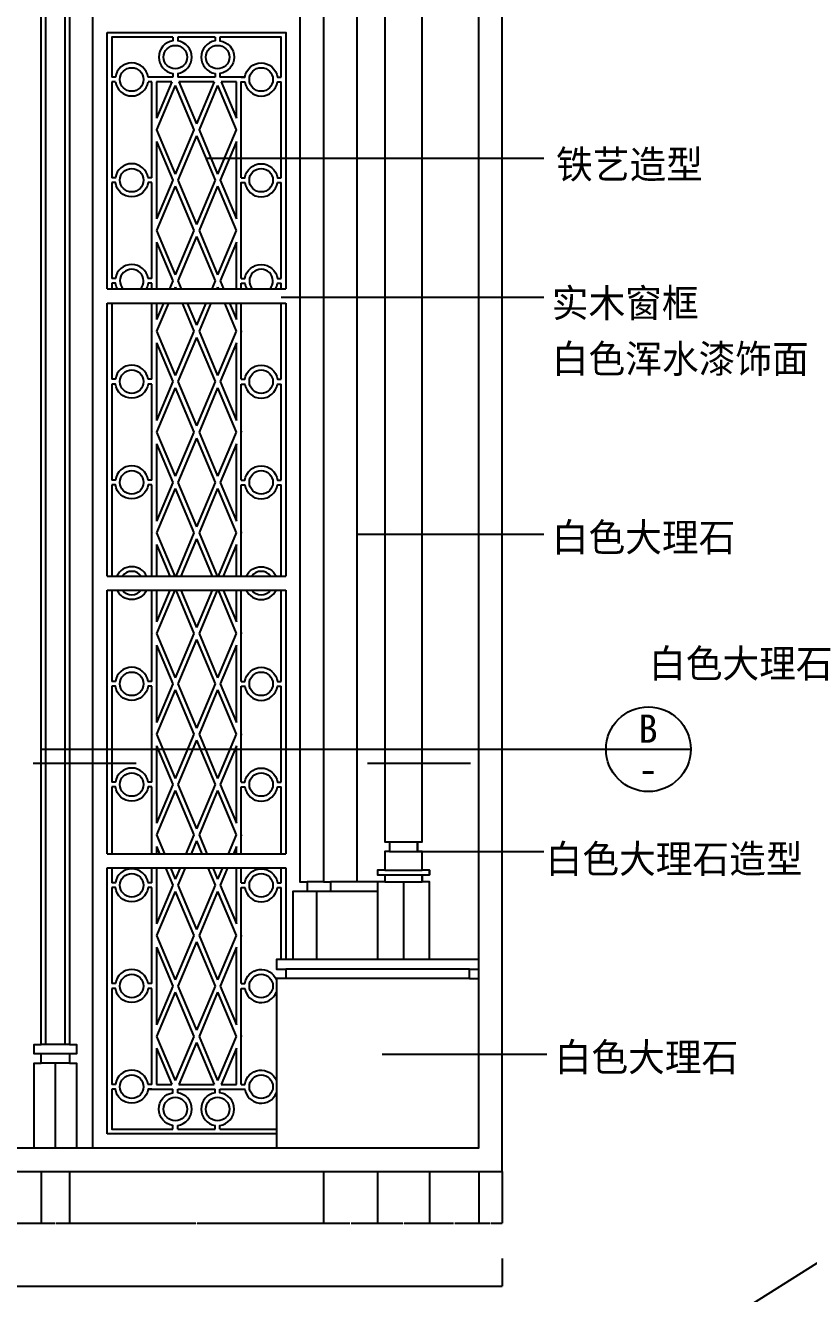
# Model space of a CAD drawing. Header units: metres. Extents: x 53 to 5323, y 88 to 7028.
# Drawn here: x 1851 to 3515, y 2441 to 5135 of the extents above; entities that cross this region are included whole.
import ezdxf

# ---------------------------------------------------------------- set-up
doc = ezdxf.new("R2010")
doc.units = ezdxf.units.M
for name, color, linetype in [('3', 3, 'Continuous'), ('4', 4, 'Continuous'), ('7', 7, 'Continuous'), ('DIM', 3, 'Continuous'), ('TEXT', 3, 'Continuous')]:
    doc.layers.add(name, color=color, linetype=linetype)
doc.dimstyles.get("Standard").update_dxf_attribs({"dimtxt": 2.5, "dimasz": 2.5, "dimexe": 1.25, "dimexo": 0.625, "dimtad": 1, "dimcen": 2.5, "dimazin": 3, "dimtfac": 1, "dimtmove": 0, "dimatfit": 3})

# ---------------------------------------------------------------- blocks, each defined once
blk = doc.blocks.new('*D17')
for p, q in [((364.3, 2515.65), (364.3, 2457.09)), ((2864.3, 2515.65), (2864.3, 2457.09)), ((364.55, 2457.09), (1612.3, 2457.09)), ((1616.3, 2457.09), (2864.05, 2457.09))]:
    blk.add_line(p, q)
at = {"layer": 'Defpoints'}
for p in [(364.3, 2515.65), (2864.3, 2515.65), (364.3, 2457.09)]:
    blk.add_point(p, dxfattribs=at)
at = {"layer": 'DIM', "insert": (1614.3, 2457.09), "char_height": 1, "attachment_point": 5}
blk.add_mtext('2500', dxfattribs=at)
blk = doc.blocks.new('*D20')
for p, q in [((1944.3, 2700.48), (1944.3, 2590.65)), ((2484.3, 2700.48), (2484.3, 2590.65)), ((1944.55, 2590.65), (2212.8, 2590.65)), ((2215.8, 2590.65), (2484.05, 2590.65))]:
    blk.add_line(p, q)
at = {"layer": 'Defpoints'}
for p in [(1944.3, 2700.48), (2484.3, 2700.48), (1944.3, 2590.65)]:
    blk.add_point(p, dxfattribs=at)
at = {"layer": 'DIM', "insert": (2214.3, 2590.65), "char_height": 1, "attachment_point": 5}
blk.add_mtext('540', dxfattribs=at)
blk = doc.blocks.new('*D36')
for p, q in [((1344.3, 2700.48), (1344.3, 2590.65)), ((1884.3, 2700.48), (1884.3, 2590.65)), ((1344.55, 2590.65), (1612.8, 2590.65)), ((1615.8, 2590.65), (1884.05, 2590.65))]:
    blk.add_line(p, q)
at = {"layer": 'Defpoints'}
for p in [(1344.3, 2700.48), (1884.3, 2700.48), (1344.3, 2590.65)]:
    blk.add_point(p, dxfattribs=at)
at = {"layer": 'DIM', "insert": (1614.3, 2590.65), "char_height": 1, "attachment_point": 5}
blk.add_mtext('540', dxfattribs=at)
blk = doc.blocks.new('*D41')
for p, q in [((1884.3, 2700.48), (1884.3, 2590.65)), ((1944.3, 2700.48), (1944.3, 2590.65)), ((1884.55, 2590.65), (1913.3, 2590.65)), ((1915.3, 2590.65), (1944.05, 2590.65))]:
    blk.add_line(p, q)
at = {"layer": 'Defpoints'}
for p in [(1884.3, 2700.48), (1944.3, 2700.48), (1884.3, 2590.65)]:
    blk.add_point(p, dxfattribs=at)
at = {"layer": 'DIM', "insert": (1914.3, 2590.65), "char_height": 1, "attachment_point": 5}
blk.add_mtext('60', dxfattribs=at)
blk = doc.blocks.new('*D59')
for p, q in [((2814.3, 2700.48), (2814.3, 2590.65)), ((2864.3, 2700.48), (2864.3, 2590.65)), ((2814.55, 2590.65), (2838.3, 2590.65)), ((2840.3, 2590.65), (2864.05, 2590.65))]:
    blk.add_line(p, q)
at = {"layer": 'Defpoints'}
for p in [(2814.3, 2700.48), (2864.3, 2700.48), (2814.3, 2590.65)]:
    blk.add_point(p, dxfattribs=at)
at = {"layer": 'DIM', "insert": (2839.3, 2590.65), "char_height": 1, "attachment_point": 5}
blk.add_mtext('50', dxfattribs=at)
blk = doc.blocks.new('*D60')
for p, q in [((2709.3, 2700.48), (2709.3, 2590.65)), ((2814.3, 2700.48), (2814.3, 2590.65)), ((2709.55, 2590.65), (2760.3, 2590.65)), ((2763.3, 2590.65), (2814.05, 2590.65))]:
    blk.add_line(p, q)
at = {"layer": 'Defpoints'}
for p in [(2709.3, 2700.48), (2814.3, 2700.48), (2709.3, 2590.65)]:
    blk.add_point(p, dxfattribs=at)
at = {"layer": 'DIM', "insert": (2761.8, 2590.65), "char_height": 1, "attachment_point": 5}
blk.add_mtext('105', dxfattribs=at)
blk = doc.blocks.new('*D61')
for p, q in [((2484.3, 2700.48), (2484.3, 2590.65)), ((2599.3, 2700.48), (2599.3, 2590.65)), ((2484.55, 2590.65), (2540.3, 2590.65)), ((2543.3, 2590.65), (2599.05, 2590.65))]:
    blk.add_line(p, q)
at = {"layer": 'Defpoints'}
for p in [(2484.3, 2700.48), (2599.3, 2700.48), (2484.3, 2590.65)]:
    blk.add_point(p, dxfattribs=at)
at = {"layer": 'DIM', "insert": (2541.8, 2590.65), "char_height": 1, "attachment_point": 5}
blk.add_mtext('115', dxfattribs=at)
blk = doc.blocks.new('*D62')
for p, q in [((2599.3, 2700.48), (2599.3, 2590.65)), ((2709.3, 2700.48), (2709.3, 2590.65)), ((2599.55, 2590.65), (2652.8, 2590.65)), ((2655.8, 2590.65), (2709.05, 2590.65))]:
    blk.add_line(p, q)
at = {"layer": 'Defpoints'}
for p in [(2599.3, 2700.48), (2709.3, 2700.48), (2599.3, 2590.65)]:
    blk.add_point(p, dxfattribs=at)
at = {"layer": 'DIM', "insert": (2654.3, 2590.65), "char_height": 1, "attachment_point": 5}
blk.add_mtext('110', dxfattribs=at)

msp = doc.modelspace()

# ---------------------------------------------------------------- linework, layer by layer
at = {"layer": '3'}
for p, q in [((2174.39, 5110.48), (2174.39, 5102.62)), ((2254.21, 5110.48), (2254.21, 5102.62)), ((2042.16, 5015.48), (2034.3, 5015.48)), ((2119.3, 5015.48), (2111.44, 5015.48)), ((2164.39, 5025.48), (2119.3, 5025.48)), ((2119.3, 4811.48), (2119.3, 5015.48)), ((2161.77, 5015.48), (2129.3, 5015.48)), ((2129.3, 5015.48), (2129.3, 4938.27)), ((2174.39, 5033.34), (2174.39, 5025.48)), ((2254.21, 5025.48), (2174.39, 5025.48)), ((2251.77, 5015.48), (2176.83, 5015.48)), ((2254.21, 5033.34), (2254.21, 5025.48)), ((2317.16, 5025.48), (2264.21, 5025.48)), ((2299.3, 5015.48), (2266.83, 5015.48)), ((2299.3, 4938.27), (2299.3, 5015.48)), ((2129.3, 4888.69), (2129.3, 4724.27)), ((2214.3, 4900.58), (2174.73, 4806.48)), ((2214.3, 4900.58), (2253.88, 4806.48)), ((2299.3, 4724.27), (2299.3, 4888.69)), ((2174.73, 4806.48), (2214.3, 4712.38)), ((2253.88, 4806.48), (2214.3, 4712.38)), ((2169.3, 4793.58), (2129.73, 4699.48)), ((2169.3, 4793.58), (2208.88, 4699.48)), ((2259.3, 4793.58), (2219.73, 4699.48)), ((2259.3, 4793.58), (2298.88, 4699.48)), ((2129.73, 4699.48), (2169.3, 4605.38)), ((2208.88, 4699.48), (2169.3, 4605.38)), ((2219.73, 4699.48), (2259.3, 4605.38)), ((2298.88, 4699.48), (2259.3, 4605.38)), ((2129.3, 4674.69), (2129.3, 4575.48)), ((2129.3, 4674.69), (2163.88, 4592.48)), ((2214.3, 4686.58), (2174.73, 4592.48)), ((2214.3, 4686.58), (2253.88, 4592.48)), ((2299.3, 4674.69), (2264.73, 4592.48)), ((2299.3, 4575.48), (2299.3, 4674.69)), ((2163.88, 4592.48), (2156.73, 4575.48)), ((2174.73, 4592.48), (2181.88, 4575.48)), ((2253.88, 4592.48), (2246.73, 4575.48)), ((2264.73, 4592.48), (2271.88, 4575.48)), ((2169.3, 4579.58), (2167.58, 4575.48)), ((2169.3, 4579.58), (2171.03, 4575.48)), ((2259.3, 4579.58), (2257.58, 4575.48)), ((2259.3, 4579.58), (2261.03, 4575.48)), ((2129.3, 4545.48), (2129.3, 4510.27)), ((2144.11, 4545.48), (2129.3, 4510.27)), ((2154.96, 4545.48), (2129.73, 4485.48)), ((2183.64, 4545.48), (2208.88, 4485.48)), ((2194.49, 4545.48), (2214.3, 4498.38)), ((2234.11, 4545.48), (2214.3, 4498.38)), ((2244.96, 4545.48), (2219.73, 4485.48)), ((2273.64, 4545.48), (2298.88, 4485.48)), ((2284.49, 4545.48), (2299.3, 4510.27)), ((2299.3, 4510.27), (2299.3, 4545.48)), ((2119.3, 4486.49), (2118.88, 4485.48)), ((2118.88, 4485.48), (2119.3, 4484.47)), ((2129.73, 4485.48), (2169.3, 4391.38)), ((2208.88, 4485.48), (2169.3, 4391.38)), ((2219.73, 4485.48), (2259.3, 4391.38)), ((2298.88, 4485.48), (2259.3, 4391.38)), ((2309.3, 4486.49), (2309.73, 4485.48)), ((2309.73, 4485.48), (2309.3, 4484.47)), ((2129.3, 4460.69), (2163.88, 4378.48)), ((2129.3, 4460.69), (2129.3, 4296.27)), ((2214.3, 4472.58), (2174.73, 4378.48)), ((2214.3, 4472.58), (2253.88, 4378.48)), ((2299.3, 4460.69), (2264.73, 4378.48)), ((2299.3, 4296.27), (2299.3, 4460.69)), ((2163.88, 4378.48), (2129.3, 4296.27)), ((2169.3, 4365.58), (2129.73, 4271.48)), ((2169.3, 4365.58), (2208.88, 4271.48)), ((2174.73, 4378.48), (2214.3, 4284.38)), ((2253.88, 4378.48), (2214.3, 4284.38)), ((2259.3, 4365.58), (2219.73, 4271.48)), ((2259.3, 4365.58), (2298.88, 4271.48)), ((2264.73, 4378.48), (2299.3, 4296.27)), ((2119.3, 4272.49), (2118.88, 4271.48)), ((2118.88, 4271.48), (2119.3, 4270.47)), ((2129.73, 4271.48), (2169.3, 4177.38)), ((2208.88, 4271.48), (2169.3, 4177.38)), ((2214.3, 4258.58), (2174.73, 4164.48)), ((2214.3, 4258.58), (2253.88, 4164.48)), ((2219.73, 4271.48), (2259.3, 4177.38)), ((2298.88, 4271.48), (2259.3, 4177.38)), ((2309.3, 4272.49), (2309.73, 4271.48)), ((2309.73, 4271.48), (2309.3, 4270.47)), ((2129.3, 4246.69), (2163.88, 4164.48)), ((2129.3, 4246.69), (2129.3, 4082.27)), ((2299.3, 4246.69), (2264.73, 4164.48)), ((2299.3, 4082.27), (2299.3, 4246.69)), ((2163.88, 4164.48), (2129.3, 4082.27)), ((2169.3, 4151.58), (2129.73, 4057.48)), ((2169.3, 4151.58), (2208.88, 4057.48)), ((2174.73, 4164.48), (2214.3, 4070.38)), ((2253.88, 4164.48), (2214.3, 4070.38)), ((2259.3, 4151.58), (2219.73, 4057.48)), ((2259.3, 4151.58), (2298.88, 4057.48)), ((2264.73, 4164.48), (2299.3, 4082.27)), ((2119.3, 4058.49), (2118.88, 4057.48)), ((2118.88, 4057.48), (2119.3, 4056.47)), ((2129.73, 4057.48), (2168.42, 3965.48)), ((2208.88, 4057.48), (2170.19, 3965.48)), ((2214.3, 4044.58), (2181.03, 3965.48)), ((2214.3, 4044.58), (2247.57, 3965.48)), ((2219.73, 4057.48), (2258.42, 3965.48)), ((2298.88, 4057.48), (2260.19, 3965.48)), ((2309.3, 4058.49), (2309.73, 4057.48)), ((2309.73, 4057.48), (2309.3, 4056.47)), ((2129.3, 4032.69), (2157.57, 3965.48)), ((2129.3, 4032.69), (2129.3, 3965.48)), ((2299.3, 4032.69), (2271.03, 3965.48)), ((2299.3, 3965.48), (2299.3, 4032.69)), ((2129.3, 3935.48), (2129.3, 3868.27)), ((2157.57, 3935.48), (2129.3, 3868.27)), ((2168.42, 3935.48), (2129.73, 3843.48)), ((2170.19, 3935.48), (2208.88, 3843.48)), ((2181.03, 3935.48), (2214.3, 3856.38)), ((2247.57, 3935.48), (2214.3, 3856.38)), ((2258.42, 3935.48), (2219.73, 3843.48)), ((2260.19, 3935.48), (2298.88, 3843.48)), ((2271.03, 3935.48), (2299.3, 3868.27)), ((2299.3, 3868.27), (2299.3, 3935.48)), ((2119.3, 3844.49), (2118.88, 3843.48)), ((2118.88, 3843.48), (2119.3, 3842.47)), ((2129.73, 3843.48), (2169.3, 3749.38)), ((2208.88, 3843.48), (2169.3, 3749.38)), ((2214.3, 3830.58), (2174.73, 3736.48)), ((2214.3, 3830.58), (2253.88, 3736.48)), ((2219.73, 3843.48), (2259.3, 3749.38)), ((2298.88, 3843.48), (2259.3, 3749.38)), ((2309.3, 3844.49), (2309.73, 3843.48)), ((2309.73, 3843.48), (2309.3, 3842.47)), ((2129.3, 3818.69), (2163.88, 3736.48)), ((2129.3, 3818.69), (2129.3, 3654.27)), ((2299.3, 3818.69), (2264.73, 3736.48)), ((2299.3, 3654.27), (2299.3, 3818.69)), ((2163.88, 3736.48), (2129.3, 3654.27)), ((2169.3, 3723.58), (2129.73, 3629.48)), ((2169.3, 3723.58), (2208.88, 3629.48)), ((2174.73, 3736.48), (2214.3, 3642.38)), ((2253.88, 3736.48), (2214.3, 3642.38)), ((2259.3, 3723.58), (2219.73, 3629.48)), ((2259.3, 3723.58), (2298.88, 3629.48)), ((2264.73, 3736.48), (2299.3, 3654.27)), ((2119.3, 3630.49), (2118.88, 3629.48)), ((2118.88, 3629.48), (2119.3, 3628.47)), ((2129.73, 3629.48), (2169.3, 3535.38)), ((2208.88, 3629.48), (2169.3, 3535.38)), ((2214.3, 3616.58), (2174.73, 3522.48)), ((2214.3, 3616.58), (2253.88, 3522.48)), ((2219.73, 3629.48), (2259.3, 3535.38)), ((2298.88, 3629.48), (2259.3, 3535.38)), ((2309.3, 3630.49), (2309.73, 3629.48)), ((2309.73, 3629.48), (2309.3, 3628.47)), ((2129.3, 3604.69), (2163.88, 3522.48)), ((2129.3, 3604.69), (2129.3, 3440.27)), ((2299.3, 3604.69), (2264.73, 3522.48)), ((2299.3, 3440.27), (2299.3, 3604.69)), ((2163.88, 3522.48), (2129.3, 3440.27)), ((2169.3, 3509.58), (2129.73, 3415.48)), ((2169.3, 3509.58), (2208.88, 3415.48)), ((2174.73, 3522.48), (2214.3, 3428.38)), ((2253.88, 3522.48), (2214.3, 3428.38)), ((2259.3, 3509.58), (2219.73, 3415.48)), ((2259.3, 3509.58), (2298.88, 3415.48)), ((2264.73, 3522.48), (2299.3, 3440.27)), ((2129.73, 3415.48), (2146.55, 3375.48)), ((2208.88, 3415.48), (2192.05, 3375.48)), ((2214.3, 3402.58), (2202.9, 3375.48)), ((2214.3, 3402.58), (2225.7, 3375.48)), ((2219.73, 3415.48), (2236.55, 3375.48)), ((2298.88, 3415.48), (2282.05, 3375.48)), ((2309.3, 3416.49), (2309.73, 3415.48)), ((2309.73, 3415.48), (2309.3, 3414.47)), ((2624.3, 3400.48), (2684.3, 3400.48)), ((2684.3, 3400.48), (2684.3, 3380.48)), ((2129.3, 3390.69), (2135.7, 3375.48)), ((2129.3, 3390.69), (2129.3, 3375.48)), ((2299.3, 3390.69), (2292.9, 3375.48)), ((2299.3, 3375.48), (2299.3, 3390.69)), ((2624.3, 3380.48), (2684.3, 3380.48)), ((2129.3, 3345.48), (2129.3, 3226.27)), ((2148.32, 3345.48), (2163.88, 3308.48)), ((2159.16, 3345.48), (2169.3, 3321.38)), ((2179.44, 3345.48), (2169.3, 3321.38)), ((2190.29, 3345.48), (2174.73, 3308.48)), ((2238.32, 3345.48), (2253.88, 3308.48)), ((2249.16, 3345.48), (2259.3, 3321.38)), ((2269.44, 3345.48), (2259.3, 3321.38)), ((2280.29, 3345.48), (2264.73, 3308.48)), ((2299.3, 3226.27), (2299.3, 3345.48)), ((2484.3, 3315.48), (2449.3, 3315.48)), ((2599.3, 3315.48), (2499.3, 3315.48)), ((2614.3, 3340.48), (2694.3, 3340.48)), ((2614.3, 3330.48), (2694.3, 3330.48)), ((2614.3, 3315.48), (2694.3, 3315.48)), ((2654.3, 3315.48), (2654.3, 3150.48)), ((2694.3, 3330.48), (2694.3, 3315.48)), ((2709.3, 3340.48), (2709.3, 3330.48)), ((2163.88, 3308.48), (2129.3, 3226.27)), ((2169.3, 3295.58), (2129.73, 3201.48)), ((2169.3, 3295.58), (2208.88, 3201.48)), ((2174.73, 3308.48), (2214.3, 3214.38)), ((2253.88, 3308.48), (2214.3, 3214.38)), ((2259.3, 3295.58), (2219.73, 3201.48)), ((2259.3, 3295.58), (2298.88, 3201.48)), ((2264.73, 3308.48), (2299.3, 3226.27)), ((2469.3, 3295.48), (2449.3, 3295.48)), ((2599.3, 3295.48), (2499.3, 3295.48)), ((2129.73, 3201.48), (2169.3, 3107.38)), ((2208.88, 3201.48), (2169.3, 3107.38)), ((2214.3, 3188.58), (2174.73, 3094.48)), ((2214.3, 3188.58), (2253.88, 3094.48)), ((2219.73, 3201.48), (2259.3, 3107.38)), ((2298.88, 3201.48), (2259.3, 3107.38)), ((2309.3, 3202.49), (2309.73, 3201.48)), ((2309.73, 3201.48), (2309.3, 3200.47)), ((2129.3, 3176.69), (2163.88, 3094.48)), ((2129.3, 3176.69), (2129.3, 3012.27)), ((2299.3, 3176.69), (2264.73, 3094.48)), ((2299.3, 3012.27), (2299.3, 3176.69)), ((2794.3, 3130.48), (2404.3, 3130.48)), ((2794.3, 3110.48), (2404.3, 3110.48)), ((2163.88, 3094.48), (2129.3, 3012.27)), ((2169.3, 3081.58), (2129.73, 2987.48)), ((2169.3, 3081.58), (2208.88, 2987.48)), ((2174.73, 3094.48), (2214.3, 3000.38)), ((2253.88, 3094.48), (2214.3, 3000.38)), ((2259.3, 3081.58), (2219.73, 2987.48)), ((2259.3, 3081.58), (2298.88, 2987.48)), ((2264.73, 3094.48), (2299.3, 3012.27)), ((1944.3, 2970.48), (1884.3, 2970.48)), ((2129.73, 2987.48), (2169.3, 2893.38)), ((2208.88, 2987.48), (2169.3, 2893.38)), ((2214.3, 2974.58), (2176.83, 2885.48)), ((2214.3, 2974.58), (2251.77, 2885.48)), ((2219.73, 2987.48), (2259.3, 2893.38)), ((2298.88, 2987.48), (2259.3, 2893.38)), ((2309.3, 2988.49), (2309.73, 2987.48)), ((2309.73, 2987.48), (2309.3, 2986.47)), ((1944.3, 2950.48), (1884.3, 2950.48)), ((2129.3, 2962.69), (2161.77, 2885.48)), ((2129.3, 2962.69), (2129.3, 2885.48)), ((2299.3, 2962.69), (2266.83, 2885.48)), ((2299.3, 2885.48), (2299.3, 2962.69)), ((1944.3, 2930.48), (1884.3, 2930.48)), ((1914.3, 2930.48), (1914.3, 2750.48)), ((2129.3, 2885.48), (2161.77, 2885.48)), ((2176.83, 2885.48), (2251.77, 2885.48)), ((2266.83, 2885.48), (2299.3, 2885.48)), ((2111.44, 2875.48), (2164.39, 2875.48)), ((2174.39, 2875.48), (2254.21, 2875.48)), ((2174.39, 2867.62), (2174.39, 2875.48)), ((2254.21, 2867.62), (2254.21, 2875.48)), ((2264.21, 2875.48), (2317.16, 2875.48)), ((2174.39, 2790.48), (2174.39, 2798.34)), ((2254.21, 2790.48), (2254.21, 2798.34))]:
    msp.add_line(p, q, dxfattribs=at)
for points in [[(2164.39, 5110.48), (2034.3, 5110.48), (2034.3, 5025.48)], [(2254.21, 5110.48), (2174.39, 5110.48)], [(2394.3, 5025.48), (2394.3, 5110.48), (2264.21, 5110.48)], [(2034.3, 5015.48), (2034.3, 4811.48)], [(2161.77, 5015.48), (2129.3, 4938.27)], [(2176.83, 5015.48), (2214.3, 4926.38)], [(2251.77, 5015.48), (2214.3, 4926.38)], [(2266.83, 5015.48), (2299.3, 4938.27)], [(2394.3, 4811.48), (2394.3, 5015.48)], [(2169.3, 5007.58), (2129.73, 4913.48), (2169.3, 4819.38)], [(2169.3, 5007.58), (2208.88, 4913.48), (2169.3, 4819.38)], [(2259.3, 5007.58), (2219.73, 4913.48), (2259.3, 4819.38)], [(2259.3, 5007.58), (2298.88, 4913.48), (2259.3, 4819.38)], [(2129.3, 4888.69), (2163.88, 4806.48), (2129.3, 4724.27)], [(2299.3, 4888.69), (2264.73, 4806.48), (2299.3, 4724.27)], [(2034.3, 4801.48), (2034.3, 4597.48)], [(2119.3, 4597.48), (2119.3, 4801.48)], [(2394.3, 4597.48), (2394.3, 4801.48)], [(2034.3, 4587.48), (2034.3, 4575.48)], [(2119.3, 4575.48), (2119.3, 4587.48)], [(2309.3, 4575.48), (2309.3, 4587.48)], [(2394.3, 4575.48), (2394.3, 4587.48)], [(2034.3, 4545.48), (2034.3, 4383.48)], [(2119.3, 4383.48), (2119.3, 4545.48)], [(2309.3, 4383.48), (2309.3, 4545.48)], [(2394.3, 4383.48), (2394.3, 4545.48)], [(2034.3, 4373.48), (2034.3, 4169.48)], [(2119.3, 4169.48), (2119.3, 4373.48)], [(2309.3, 4169.48), (2309.3, 4373.48)], [(2394.3, 4169.48), (2394.3, 4373.48)], [(2034.3, 4159.48), (2034.3, 3965.48)], [(2119.3, 3965.48), (2119.3, 4159.48)], [(2309.3, 3965.48), (2309.3, 4159.48)], [(2394.3, 3965.48), (2394.3, 4159.48)], [(2034.3, 3935.48), (2034.3, 3741.48)], [(2119.3, 3741.48), (2119.3, 3935.48)], [(2309.3, 3741.48), (2309.3, 3935.48)], [(2394.3, 3741.48), (2394.3, 3935.48)], [(2034.3, 3731.48), (2034.3, 3527.48)], [(2119.3, 3527.48), (2119.3, 3731.48)], [(2309.3, 3527.48), (2309.3, 3731.48)], [(2394.3, 3527.48), (2394.3, 3731.48)], [(2034.3, 3517.48), (2034.3, 3375.48)], [(2119.3, 3375.48), (2119.3, 3517.48)], [(2309.3, 3375.48), (2309.3, 3517.48)], [(2394.3, 3375.48), (2394.3, 3517.48)], [(2034.3, 3345.48), (2034.3, 3313.48)], [(2119.3, 3313.48), (2119.3, 3345.48)], [(2309.3, 3313.48), (2309.3, 3345.48)], [(2394.3, 3313.48), (2394.3, 3345.48)], [(2034.3, 3303.48), (2034.3, 3099.48)], [(2119.3, 3099.48), (2119.3, 3303.48)], [(2309.3, 3099.48), (2309.3, 3303.48)], [(2394.3, 3150.48), (2394.3, 3303.48)], [(2034.3, 3089.48), (2034.3, 2885.48)], [(2119.3, 2885.48), (2119.3, 3089.48)], [(2309.3, 2885.48), (2309.3, 3089.48)], [(2034.3, 2875.48), (2034.3, 2790.48), (2164.39, 2790.48)], [(2174.39, 2790.48), (2254.21, 2790.48)], [(2264.21, 2790.48), (2384.3, 2790.48)]]:
    msp.add_lwpolyline(points, dxfattribs=at)
for points in [[(2164.39, 5110.48), (2164.39, 5102.62, 0.87), (2164.39, 5033.34), (2164.39, 5025.48)], [(2264.21, 5110.48), (2264.21, 5102.62, -0.87), (2264.21, 5033.34), (2264.21, 5025.48)], [(2119.3, 5025.48), (2111.44, 5025.48, 0.87), (2042.16, 5025.48), (2034.3, 5025.48)], [(2309.3, 5025.48), (2317.16, 5025.48, -0.87), (2386.44, 5025.48), (2394.3, 5025.48)], [(2309.3, 4811.48), (2309.3, 5015.48), (2317.16, 5015.48, 0.87), (2386.44, 5015.48), (2394.3, 5015.48)], [(2119.3, 4811.48), (2111.44, 4811.48, 0.87), (2042.16, 4811.48), (2034.3, 4811.48)], [(2309.3, 4811.48), (2317.16, 4811.48, -0.87), (2386.44, 4811.48), (2394.3, 4811.48)], [(2119.3, 4801.48), (2111.44, 4801.48, -0.87), (2042.16, 4801.48), (2034.3, 4801.48)], [(2309.3, 4597.48), (2309.3, 4801.48), (2317.16, 4801.48, 0.87), (2386.44, 4801.48), (2394.3, 4801.48)], [(2119.3, 4597.48), (2111.44, 4597.48, 0.87), (2042.16, 4597.48), (2034.3, 4597.48)], [(2309.3, 4597.48), (2317.16, 4597.48, -0.87), (2386.44, 4597.48), (2394.3, 4597.48)], [(2046.21, 4575.48, -0.09), (2042.16, 4587.48), (2034.3, 4587.48)], [(2119.3, 4587.48), (2111.44, 4587.48, -0.09), (2107.4, 4575.48, -0.09)], [(2309.3, 4587.48), (2317.16, 4587.48, 0.09), (2321.21, 4575.48, 0.09)], [(2382.4, 4575.48, 0.09), (2386.44, 4587.48), (2394.3, 4587.48)], [(2119.3, 4383.48), (2111.44, 4383.48, 0.87), (2042.16, 4383.48), (2034.3, 4383.48)], [(2309.3, 4383.48), (2317.16, 4383.48, -0.87), (2386.44, 4383.48), (2394.3, 4383.48)], [(2119.3, 4373.48), (2111.44, 4373.48, -0.87), (2042.16, 4373.48), (2034.3, 4373.48)], [(2309.3, 4373.48), (2317.16, 4373.48, 0.87), (2386.44, 4373.48), (2394.3, 4373.48)], [(2119.3, 4169.48), (2111.44, 4169.48, 0.87), (2042.16, 4169.48), (2034.3, 4169.48)], [(2309.3, 4169.48), (2317.16, 4169.48, -0.87), (2386.44, 4169.48), (2394.3, 4169.48)], [(2119.3, 4159.48), (2111.44, 4159.48, -0.87), (2042.16, 4159.48), (2034.3, 4159.48)], [(2309.3, 4159.48), (2317.16, 4159.48, 0.87), (2386.44, 4159.48), (2394.3, 4159.48)], [(2108.42, 3965.48, 0.63), (2045.18, 3965.48, 0.63)], [(2320.18, 3965.48, -0.63), (2383.42, 3965.48)], [(2108.42, 3935.48, -0.63), (2045.18, 3935.48, -0.63)], [(2320.18, 3935.48, 0.63), (2383.42, 3935.48, 0.63)], [(2119.3, 3741.48), (2111.44, 3741.48, 0.87), (2042.16, 3741.48), (2034.3, 3741.48)], [(2309.3, 3741.48), (2317.16, 3741.48, -0.87), (2386.44, 3741.48), (2394.3, 3741.48)], [(2119.3, 3731.48), (2111.44, 3731.48, -0.87), (2042.16, 3731.48), (2034.3, 3731.48)], [(2309.3, 3731.48), (2317.16, 3731.48, 0.87), (2386.44, 3731.48), (2394.3, 3731.48)], [(2119.3, 3527.48), (2111.44, 3527.48, 0.87), (2042.16, 3527.48), (2034.3, 3527.48)], [(2309.3, 3527.48), (2317.16, 3527.48, -0.87), (2386.44, 3527.48), (2394.3, 3527.48)], [(2119.3, 3517.48), (2111.44, 3517.48, -0.87), (2042.16, 3517.48), (2034.3, 3517.48)], [(2309.3, 3517.48), (2317.16, 3517.48, 0.87), (2386.44, 3517.48), (2394.3, 3517.48)], [(2119.3, 3313.48), (2111.44, 3313.48, 0.87), (2042.16, 3313.48), (2034.3, 3313.48)], [(2309.3, 3313.48), (2317.16, 3313.48, -0.87), (2386.44, 3313.48), (2394.3, 3313.48)], [(2119.3, 3303.48), (2111.44, 3303.48, -0.87), (2042.16, 3303.48), (2034.3, 3303.48)], [(2309.3, 3303.48), (2317.16, 3303.48, 0.87), (2386.44, 3303.48), (2394.3, 3303.48)], [(2119.3, 3099.48), (2111.44, 3099.48, 0.87), (2042.16, 3099.48), (2034.3, 3099.48)], [(2309.3, 3099.48), (2317.16, 3099.48, -0.77), (2384.3, 3107.47, -0.77)], [(2119.3, 3089.48), (2111.44, 3089.48, -0.87), (2042.16, 3089.48), (2034.3, 3089.48)], [(2309.3, 3089.48), (2317.16, 3089.48, 0.77), (2384.3, 3081.49, 0.77)], [(2119.3, 2885.48), (2111.44, 2885.48, 0.87), (2042.16, 2885.48), (2034.3, 2885.48)], [(2309.3, 2885.48), (2317.16, 2885.48, -0.77), (2384.3, 2893.47, -0.77)], [(2119.3, 2875.48), (2111.44, 2875.48, -0.87), (2042.16, 2875.48), (2034.3, 2875.48)], [(2164.39, 2790.48), (2164.39, 2798.34, -0.87), (2164.39, 2867.62), (2164.39, 2875.48)], [(2264.21, 2790.48), (2264.21, 2798.34, 0.87), (2264.21, 2867.62), (2264.21, 2875.48)], [(2309.3, 2875.48), (2317.16, 2875.48, 0.77), (2384.3, 2867.49, 0.77)]]:
    msp.add_lwpolyline(points, format="xyb", dxfattribs=at)
for centre in [(2169.39, 5067.98), (2259.21, 5067.98), (2076.8, 5020.48), (2351.8, 5020.48), (2076.8, 4806.48), (2351.8, 4806.48), (2076.8, 4378.48), (2351.8, 4378.48), (2076.8, 4164.48), (2351.8, 4164.48), (2076.8, 3736.48), (2351.8, 3736.48), (2076.8, 3522.48), (2351.8, 3522.48), (2076.8, 3308.48), (2351.8, 3308.48), (2076.8, 3094.48), (2351.8, 3094.48), (2076.8, 2880.48), (2351.8, 2880.48), (2169.39, 2832.98), (2259.21, 2832.98)]:
    msp.add_circle(centre, 25, dxfattribs=at)
for centre, radius, start, end in [((2169.39, 5067.98), 35, 278.21, 81.79), ((2259.21, 5067.98), 35, 98.21, 261.79), ((2076.8, 5020.48), 35, 188.21, 351.79), ((2076.8, 4592.48), 25, 317.16, 222.84), ((2351.8, 4592.48), 25, 317.16, 222.84), ((2076.8, 3950.48), 25, 36.87, 143.13), ((2351.8, 3950.48), 25, 36.87, 143.13), ((2076.8, 3950.48), 25, 216.87, 323.13), ((2351.8, 3950.48), 25, 216.87, 323.13), ((2169.39, 2832.98), 35, 278.21, 81.79), ((2259.21, 2832.98), 35, 98.21, 261.79)]:
    msp.add_arc(centre, radius, start, end, dxfattribs=at)
at = {"layer": '4'}
for p, q in [((2794.3, 3130.48), (2814.3, 3130.48)), ((2794.3, 3110.48), (2794.3, 3130.48)), ((2794.3, 3110.48), (2814.3, 3110.48))]:
    msp.add_line(p, q, dxfattribs=at)
for points in [[(364.3, 2700.48), (2864.3, 2700.48), (2864.3, 5290.38, 0.28), (1614.3, 6610.81, 0.28), (364.3, 5290.38), (364.3, 2700.48)], [(414.3, 2750.48), (2814.3, 2750.48), (2814.3, 5284.95, 0.27), (1614.3, 6558.8, 0.27), (414.3, 5284.95), (414.3, 2750.48)]]:
    msp.add_lwpolyline(points, format="xyb", close=True, dxfattribs=at)
msp.add_lwpolyline([(1994.3, 2750.48), (1994.3, 5159.07, -0.28), (2135.23, 5263.5, -0.12), (2069.59, 5304.58, -0.29), (2037.6, 5380.51, -0.14), (2214.3, 5580.95, -0.13), (2390.72, 5381.09, -0.29), (2358.83, 5304.58, -0.12), (2293.37, 5263.5, -0.28), (2434.3, 5159.07), (2434.3, 3315.48), (2449.3, 3315.48), (2449.3, 3295.48), (2419.3, 3295.48), (2419.3, 3150.48)], format="xyb", dxfattribs=at)
for points in [[(2484.3, 5299.71), (2484.3, 3315.48), (2499.3, 3315.48), (2499.3, 3295.48), (2469.3, 3295.48), (2469.3, 3150.48)], [(2814.3, 3150.48), (2384.3, 3150.48), (2384.3, 3130.48), (2404.3, 3130.48), (2404.3, 3110.48), (2384.3, 3110.48), (2384.3, 2750.48)]]:
    msp.add_lwpolyline(points, dxfattribs=at)
at = {"layer": '7'}
for p, q in [((2555.45, 5250.48), (2555.45, 3315.48)), ((2024.3, 4575.48), (2024.3, 5120.48)), ((2024.3, 4575.48), (2404.3, 4575.48)), ((2024.3, 3965.48), (2024.3, 4545.48)), ((2024.3, 4545.48), (2404.3, 4545.48)), ((2024.3, 3965.48), (2404.3, 3965.48)), ((2024.3, 3375.48), (2024.3, 3935.48)), ((2024.3, 3935.48), (2404.3, 3935.48)), ((2024.3, 3375.48), (2404.3, 3375.48)), ((2024.3, 2780.48), (2024.3, 3345.48)), ((2024.3, 3345.48), (2404.3, 3345.48)), ((2384.3, 2780.48), (2024.3, 2780.48))]:
    msp.add_line(p, q, dxfattribs=at)
for points in [[(1894.3, 2970.48), (1894.3, 5252.26, 0.23), (1614.3, 5651.09, 0.23), (1334.3, 5252.26), (1334.3, 2970.48)], [(1869.3, 2750.48), (1869.3, 2930.48), (1884.3, 2930.48), (1884.3, 2950.48), (1869.3, 2950.48), (1869.3, 2970.48), (1884.3, 2970.48), (1884.3, 5170.31, 0.16), (1790.66, 5273.19, 0.34), (1837.67, 5398.86, 0.15), (1614.3, 5639.59, 0.15), (1390.93, 5398.86, 0.34), (1437.94, 5273.19, 0.16), (1344.3, 5170.31), (1344.3, 2970.48), (1359.3, 2970.48), (1359.3, 2950.48), (1344.3, 2950.48), (1344.3, 2930.48), (1359.3, 2930.48), (1359.3, 2750.48)], [(2494.59, 5250.48, 0.23), (2214.3, 5651.09, 0.23), (1934.3, 5252.26), (1934.3, 2970.48)], [(2484.3, 5170.31, 0.16), (2390.66, 5273.19, 0.34), (2437.67, 5398.86, 0.15), (2214.3, 5639.59, 0.13), (2010.08, 5435.29, 0.45), (2037.94, 5273.19, 0.16), (1944.3, 5170.31), (1944.3, 2970.48), (1959.3, 2970.48), (1959.3, 2950.48), (1944.3, 2950.48), (1944.3, 2930.48), (1959.3, 2930.48), (1959.3, 2750.48)], [(2709.3, 3150.48), (2709.3, 3315.48), (2694.3, 3315.48), (2694.3, 3330.48), (2709.3, 3330.48), (2709.3, 3340.48), (2694.3, 3340.48), (2694.3, 3380.48), (2684.3, 3380.48), (2684.3, 3400.48), (2694.3, 3400.48), (2694.3, 5271.56, 0.27)]]:
    msp.add_lwpolyline(points, format="xyb", dxfattribs=at)
for points in [[(2614.3, 5262.35), (2614.3, 3400.48), (2624.3, 3400.48), (2624.3, 3380.48), (2614.3, 3380.48), (2614.3, 3340.48), (2599.3, 3340.48), (2599.3, 3330.48), (2614.3, 3330.48), (2614.3, 3315.48), (2599.3, 3315.48), (2599.3, 3150.48)], [(2024.3, 5120.48), (2404.3, 5120.48), (2404.3, 4575.48)], [(2404.3, 4545.48), (2404.3, 3965.48)], [(2404.3, 3935.48), (2404.3, 3375.48)], [(2404.3, 3345.48), (2404.3, 3150.48)]]:
    msp.add_lwpolyline(points, dxfattribs=at)
at = {"layer": 'DIM'}
msp.add_line((1882.24, 3597.59), (3084.63, 3597.59), dxfattribs=at)
for points in [[(3084.63, 3597.59), (3264.63, 3597.59)], [(1867.13, 3567.59), (2086.28, 3567.59)], [(2577.55, 3567.59), (2796.71, 3567.59)]]:
    msp.add_lwpolyline(points, dxfattribs=at)
msp.add_circle((3174.63, 3597.59), 90, dxfattribs=at)

# ---------------------------------------------------------------- texts
for s, p in [('B', (3153.64, 3611.19)), ('-', (3153.49, 3524.91))]:
    msp.add_text(s, height=60, dxfattribs=at).set_placement(p)
at = {"layer": 'TEXT'}
for s, p in [('铁艺造型', (2978.57, 4810.02)), ('实木窗框', (2969.47, 4515.47)), ('白色浑水漆饰面', (2969.47, 4397.11)), ('白色大理石', (2969.47, 4017.75)), ('白色大理石', (3176.26, 3749.78)), ('白色大理石造型', (2956.37, 3334.53)), ('白色大理石', (2975.66, 2913.3))]:
    msp.add_text(s, height=60, dxfattribs=at).set_placement(p)

# ---------------------------------------------------------------- dimensions: what is measured, and where the dimension line sits
at = {"layer": 'DIM'}
for base, p1, p2, picture, middle in [((1344.3, 2590.65), (1344.3, 2700.48), (1884.3, 2700.48), '*D36', (1614.3, 2590.65)), ((1884.3, 2590.65), (1884.3, 2700.48), (1944.3, 2700.48), '*D41', (1914.3, 2590.65)), ((1944.3, 2590.65), (1944.3, 2700.48), (2484.3, 2700.48), '*D20', (2214.3, 2590.65)), ((2484.3, 2590.65), (2484.3, 2700.48), (2599.3, 2700.48), '*D61', (2541.8, 2590.65)), ((2599.3, 2590.65), (2599.3, 2700.48), (2709.3, 2700.48), '*D62', (2654.3, 2590.65)), ((2709.3, 2590.65), (2709.3, 2700.48), (2814.3, 2700.48), '*D60', (2761.8, 2590.65)), ((2814.3, 2590.65), (2814.3, 2700.48), (2864.3, 2700.48), '*D59', (2839.3, 2590.65)), ((364.3, 2457.09), (364.3, 2515.65), (2864.3, 2515.65), '*D17', (1614.3, 2457.09))]:
    dim = msp.add_linear_dim(base=base, p1=p1, p2=p2, dimstyle='Standard', dxfattribs=at)
    dim.commit()
    dim.dimension.update_dxf_attribs({"geometry": picture, "text_midpoint": middle})

# ---------------------------------------------------------------- leaders
for points in [[(2234.09, 4853.53), (2952.78, 4853.53)], [(2394.3, 4557.85), (2952.83, 4557.85)], [(2555.45, 4054.2), (2952.78, 4054.2)], [(2654.3, 3380.48), (2952.83, 3380.48)], [(2608.73, 2949.75), (2958.97, 2949.75)], [(3963.91, 2777.75), (3269.57, 2339.79)]]:
    msp.add_leader(points, dimstyle='Standard', dxfattribs=at)

doc.saveas('drawing.dxf')
